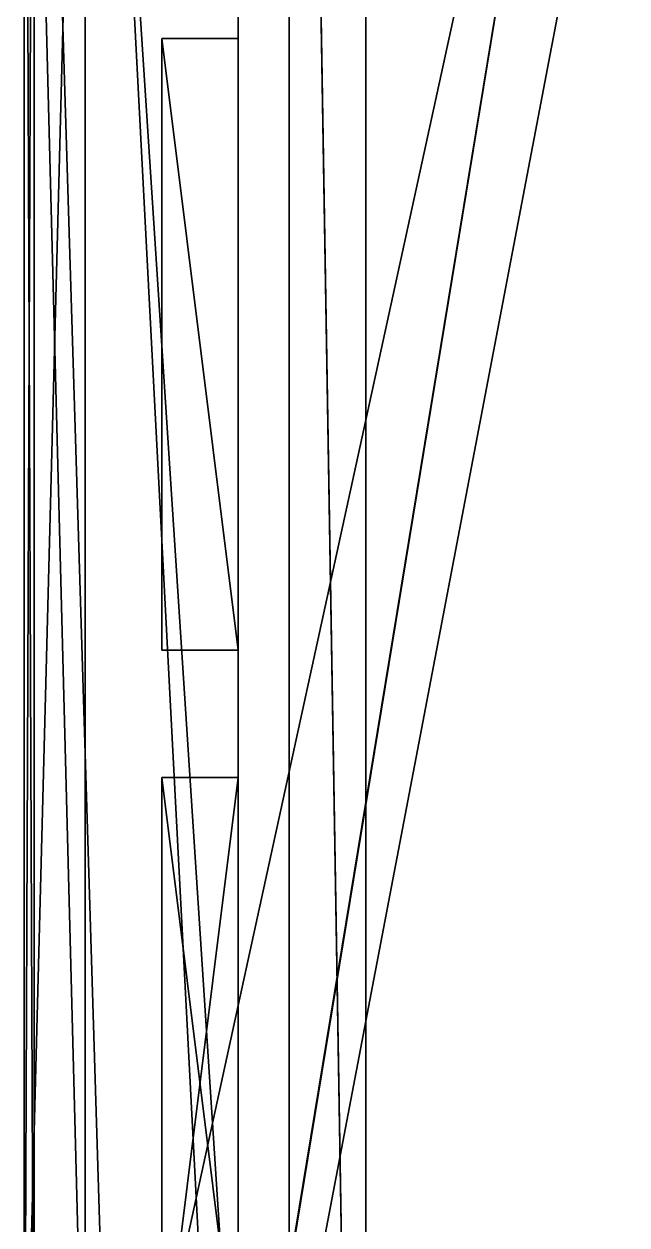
# Model space of a CAD drawing. Header units: millimetres. Extents: x -2 to 845, y -2 to 957.
# Drawn here: x -2 to 116.2, y 341.5 to 577.1 of the extents above; entities that cross this region are included whole.
import ezdxf

# ---------------------------------------------------------------- set-up
doc = ezdxf.new("R2010")
doc.units = ezdxf.units.MM
doc.header["$LTSCALE"] = 25.4

msp = doc.modelspace()

# ---------------------------------------------------------------- linework, layer by layer
for p, q in [((0, -2, -2), (0, 957, -2)), ((0, 955), (0, -2)), ((0, 955, 350), (0, 0, 350)), ((0, 955), (0, -2)), ((65, 50), (65, 905)), ((65, 50, 25), (65, 905, 25)), ((65, 50), (65, 905)), ((-2, 270, 285), (-2, 759, 285)), ((-2, 270, 85), (-2, 759, 85)), ((-2, 270, 285), (-2, 759, 285)), ((-2, 270, 85), (-2, 759, 85)), ((0, 270, 85), (0, 759, 85)), ((0, 270, 285), (0, 759, 285)), ((0, 270, 285), (0, 759, 285)), ((0, 270, 85), (0, 759, 85)), ((0, 270, 85), (0, 759, 85)), ((-2, 744.73, 99.27), (-2, 284.27, 99.27)), ((-2, 284.27, 270.73), (-2, 744.73, 270.73)), ((-2, 284.27, 270.73), (-2, 744.73, 270.73)), ((-2, 744.73, 99.27), (-2, 284.27, 99.27)), ((10, 744.73, 99.27), (10, 284.27, 99.27)), ((10, 284.27, 270.73), (10, 744.73, 270.73)), ((10, 744.73, 99.27), (10, 284.27, 99.27)), ((10, 284.27, 270.73), (10, 744.73, 270.73)), ((10, 744.73, 99.27), (10, 284.27, 99.27)), ((40, 744.73, 270.73), (40, 284.27, 270.73)), ((40, 574.27, 99.27), (40, 744.73, 99.27)), ((40, 574.27, 259.27), (25, 574.27, 259.27)), ((25, 454.27, 259.27), (25, 574.27, 259.27)), ((25, 454.27, 259.27), (25, 574.27, 259.27)), ((25, 574.27, 259.27), (25, 574.27, 139.27)), ((25, 574.27, 139.27), (25, 454.27, 139.27)), ((40, 574.27, 259.27), (25, 574.27, 259.27)), ((25, 574.27, 139.27), (40, 574.27, 139.27)), ((25, 574.27, 259.27), (25, 574.27, 139.27)), ((25, 574.27, 139.27), (40, 574.27, 139.27)), ((25, 574.27, 139.27), (25, 454.27, 139.27)), ((40, 514.27, 259.27), (40, 574.27, 259.27)), ((40, 574.27, 199.27), (40, 539.27, 199.27)), ((40, 531.95, 181.59), (40, 574.27, 139.27)), ((40, 574.27, 139.27), (40, 574.27, 199.27)), ((40, 309.27, 99.27), (40, 574.27, 99.27)), ((40, 574.27, 199.27), (40, 574.27, 259.27)), ((40, 574.27, 139.27), (40, 574.27, 199.27)), ((40, 514.27, 139.27), (40, 574.27, 139.27)), ((40, 531.95, 181.59), (40, 574.27, 139.27)), ((40, 514.27, 139.27), (40, 574.27, 139.27)), ((40, 574.27, 259.27), (40, 531.95, 216.95)), ((40, 514.27, 259.27), (40, 574.27, 259.27)), ((40, 574.27, 259.27), (40, 531.95, 216.95)), ((40, 574.27, 199.27), (40, 539.27, 199.27)), ((40, 574.27, 199.27), (40, 574.27, 259.27)), ((40, 454.27, 259.27), (40, 514.27, 259.27)), ((40, 454.27, 139.27), (40, 514.27, 139.27)), ((40, 514.27, 174.27), (40, 514.27, 139.27)), ((40, 514.27, 259.27), (40, 514.27, 224.27)), ((40, 514.27, 259.27), (40, 514.27, 224.27)), ((40, 454.27, 259.27), (40, 514.27, 259.27)), ((40, 514.27, 174.27), (40, 514.27, 139.27)), ((40, 454.27, 139.27), (40, 514.27, 139.27)), ((40, 496.59, 181.59), (40, 454.27, 139.27)), ((40, 454.27, 259.27), (40, 496.59, 216.95)), ((40, 496.59, 181.59), (40, 454.27, 139.27)), ((40, 454.27, 259.27), (40, 496.59, 216.95)), ((40, 489.27, 199.27), (40, 454.27, 199.27)), ((40, 489.27, 199.27), (40, 454.27, 199.27)), ((25, 454.27, 259.27), (40, 454.27, 259.27)), ((25, 454.27, 139.27), (25, 454.27, 259.27)), ((40, 454.27, 139.27), (25, 454.27, 139.27)), ((25, 454.27, 259.27), (40, 454.27, 259.27)), ((25, 454.27, 139.27), (25, 454.27, 259.27)), ((40, 454.27, 139.27), (25, 454.27, 139.27)), ((40, 454.27, 139.27), (40, 454.27, 199.27)), ((40, 454.27, 199.27), (40, 454.27, 259.27)), ((40, 454.27, 139.27), (40, 454.27, 199.27)), ((40, 454.27, 199.27), (40, 454.27, 259.27)), ((40, 429.27, 259.27), (25, 429.27, 259.27)), ((25, 309.27, 259.27), (25, 429.27, 259.27)), ((25, 309.27, 259.27), (25, 429.27, 259.27)), ((25, 429.27, 259.27), (25, 429.27, 139.27)), ((25, 429.27, 139.27), (25, 309.27, 139.27)), ((40, 429.27, 259.27), (25, 429.27, 259.27)), ((25, 429.27, 139.27), (40, 429.27, 139.27)), ((25, 429.27, 259.27), (25, 429.27, 139.27)), ((25, 429.27, 139.27), (40, 429.27, 139.27)), ((25, 429.27, 139.27), (25, 309.27, 139.27)), ((40, 369.27, 259.27), (40, 429.27, 259.27)), ((40, 429.27, 199.27), (40, 429.27, 259.27)), ((40, 429.27, 139.27), (40, 429.27, 199.27)), ((40, 369.27, 139.27), (40, 429.27, 139.27)), ((40, 386.95, 181.59), (40, 429.27, 139.27)), ((40, 369.27, 139.27), (40, 429.27, 139.27)), ((40, 394.27, 199.27), (40, 429.27, 199.27)), ((40, 386.95, 181.59), (40, 429.27, 139.27)), ((40, 429.27, 139.27), (40, 429.27, 199.27)), ((40, 429.27, 259.27), (40, 386.95, 216.95)), ((40, 369.27, 259.27), (40, 429.27, 259.27)), ((40, 429.27, 259.27), (40, 386.95, 216.95)), ((40, 394.27, 199.27), (40, 429.27, 199.27)), ((40, 429.27, 199.27), (40, 429.27, 259.27)), ((40, 309.27, 259.27), (40, 369.27, 259.27)), ((40, 309.27, 139.27), (40, 369.27, 139.27)), ((40, 369.27, 174.27), (40, 369.27, 139.27)), ((40, 369.27, 174.27), (40, 369.27, 139.27)), ((40, 309.27, 139.27), (40, 369.27, 139.27)), ((40, 369.27, 259.27), (40, 369.27, 224.27)), ((40, 309.27, 259.27), (40, 369.27, 259.27)), ((40, 369.27, 259.27), (40, 369.27, 224.27)), ((40, 351.59, 181.59), (40, 309.27, 139.27)), ((40, 309.27, 259.27), (40, 351.59, 216.95)), ((40, 309.27, 259.27), (40, 351.59, 216.95)), ((40, 351.59, 181.59), (40, 309.27, 139.27)), ((40, 309.27, 199.27), (40, 344.27, 199.27)), ((40, 309.27, 199.27), (40, 344.27, 199.27))]:
    msp.add_line(p, q)
at = {"extrusion": (-1, 0, 2.81685e-16)}
msp.add_arc((-514.27, 199.27, -40), 25, 180, 225, dxfattribs=at)
msp.add_arc((-514.27, 199.27, -40), 25, 180, 225, dxfattribs=at)
at = {"extrusion": (-1, 3.73574e-17, 2.81685e-16)}
msp.add_arc((-514.27, 199.27, -40), 25, 135, 180, dxfattribs=at)
msp.add_arc((-514.27, 199.27, -40), 25, 135, 180, dxfattribs=at)
at = {"extrusion": (-1, -1.86787e-17, 3.00364e-16)}
msp.add_arc((-514.27, 199.27, -40), 25, 225, 270, dxfattribs=at)
msp.add_arc((-514.27, 199.27, -40), 25, 225, 270, dxfattribs=at)
at = {"extrusion": (-1, -1.87306e-17, 2.25597e-16)}
msp.add_arc((-514.27, 199.27, -40), 25, 90, 135, dxfattribs=at)
msp.add_arc((-514.27, 199.27, -40), 25, 90, 135, dxfattribs=at)
at = {"extrusion": (-1, -1.87306e-17, 3.00312e-16)}
msp.add_arc((-514.27, 199.27, -40), 25, 45, 90, dxfattribs=at)
msp.add_arc((-514.27, 199.27, -40), 25, 45, 90, dxfattribs=at)
msp.add_arc((-514.27, 199.27, -40), 25, 45, 90, dxfattribs=at)
at = {"extrusion": (-1, -1.85231e-17, 2.25597e-16)}
msp.add_arc((-514.27, 199.27, -40), 25, 270, 315, dxfattribs=at)
msp.add_arc((-514.27, 199.27, -40), 25, 270, 315, dxfattribs=at)
at = {"extrusion": (-1, 3.74612e-17, 2.81582e-16)}
msp.add_arc((-514.27, 199.27, -40), 25, 315, 0, dxfattribs=at)
msp.add_arc((-514.27, 199.27, -40), 25, 315, 0, dxfattribs=at)
at = {"extrusion": (-1, 0, 2.81582e-16)}
msp.add_arc((-514.27, 199.27, -40), 25, 0, 45, dxfattribs=at)
msp.add_arc((-514.27, 199.27, -40), 25, 0, 45, dxfattribs=at)
at = {"extrusion": (-1, 0, -2.7581e-16)}
msp.add_arc((-369.27, 199.27, -40), 25, 180, 225, dxfattribs=at)
msp.add_arc((-369.27, 199.27, -40), 25, 180, 225, dxfattribs=at)
at = {"extrusion": (-1, -4.32324e-17, -2.7581e-16)}
msp.add_arc((-369.27, 199.27, -40), 25, 135, 180, dxfattribs=at)
msp.add_arc((-369.27, 199.27, -40), 25, 135, 180, dxfattribs=at)
at = {"extrusion": (-1, 2.16162e-17, -2.97427e-16)}
msp.add_arc((-369.27, 199.27, -40), 25, 225, 270, dxfattribs=at)
msp.add_arc((-369.27, 199.27, -40), 25, 225, 270, dxfattribs=at)
msp.add_arc((-369.27, 199.27, -40), 25, 225, 270, dxfattribs=at)
at = {"extrusion": (-1, 6.98074e-18, -2.25597e-16)}
msp.add_arc((-369.27, 199.27, -40), 25, 90, 135, dxfattribs=at)
msp.add_arc((-369.27, 199.27, -40), 25, 90, 135, dxfattribs=at)
at = {"extrusion": (-1, 6.55225e-17, -2.25597e-16)}
msp.add_arc((-369.27, 199.27, -40), 25, 270, 315, dxfattribs=at)
msp.add_arc((-369.27, 199.27, -40), 25, 270, 315, dxfattribs=at)
at = {"extrusion": (-1, 6.98074e-18, -3.12062e-16)}
msp.add_arc((-369.27, 199.27, -40), 25, 45, 90, dxfattribs=at)
msp.add_arc((-369.27, 199.27, -40), 25, 45, 90, dxfattribs=at)
at = {"extrusion": (-1, 0, -3.05081e-16)}
msp.add_arc((-369.27, 199.27, -40), 25, 0, 45, dxfattribs=at)
msp.add_arc((-369.27, 199.27, -40), 25, 0, 45, dxfattribs=at)
at = {"extrusion": (-1, -1.39615e-17, -3.05081e-16)}
msp.add_arc((-369.27, 199.27, -40), 25, 315, 0, dxfattribs=at)
msp.add_arc((-369.27, 199.27, -40), 25, 315, 0, dxfattribs=at)

# ---------------------------------------------------------------- meshes
mesh = msp.add_polyface()
corners = [(0, 955, 350), (0, 120, 285), (0, 0, 350), (0, 270, 285), (0, 759, 285), (0, 760, 285), (0, 760, 85), (0, 955), (0, 957), (0, 957, 350), (0, -2), (0, -2, 350), (0, 120, 85), (0, 270, 85), (0, 759, 85)]
mesh.append_faces([[corners[k] for k in face] for face in [(8, 0, 9), (2, 10, 11)]], dxfattribs={"vtx0": -1})
mesh.append_faces([[corners[k] for k in face] for face in [(0, 1, 2), (1, 0, 3), (3, 0, 4), (4, 0, 5), (5, 0, 6), (7, 0, 8), (10, 12, 7), (12, 2, 1)]], dxfattribs={"vtx0": -1, "vtx1": -1})
mesh.append_faces([[corners[k] for k in face] for face in [(6, 0, 7), (10, 2, 12)]], dxfattribs={"vtx0": -1, "vtx1": -1, "vtx2": -1})
mesh.append_faces([[corners[k] for k in face] for face in [(7, 12, 13), (7, 13, 14), (7, 14, 6)]], dxfattribs={"vtx0": -1, "vtx2": -1})
mesh = msp.add_polyface()
corners = [(50, -2), (0, 955), (0, -2), (50, 955), (65, 50), (100, -2), (50, 957), (100, 50), (100, 35), (65, 905), (100, 957), (100, 905), (100, 920)]
mesh.append_faces([[corners[k] for k in face] for face in [(0, 1, 2), (7, 5, 8), (10, 11, 12)]], dxfattribs={"vtx0": -1})
mesh.append_faces([[corners[k] for k in face] for face in [(1, 0, 3), (3, 4, 6), (4, 5, 7), (6, 9, 10), (9, 6, 4)]], dxfattribs={"vtx0": -1, "vtx1": -1})
mesh.append_faces([[corners[k] for k in face] for face in [(3, 0, 4)]], dxfattribs={"vtx0": -1, "vtx1": -1, "vtx2": -1})
mesh.append_faces([[corners[k] for k in face] for face in [(4, 0, 5), (10, 9, 11)]], dxfattribs={"vtx0": -1, "vtx2": -1})
mesh = msp.add_polyface()
corners = [(0, -2, -2), (545, 50, -2), (0, 957, -2), (670, -2, -2), (590, 50, -2), (670, 50, -2), (670, 0, -2), (670, 955, -2), (845, 957, -2), (545, 905, -2), (590, 905, -2), (670, 905, -2), (845, 955, -2)]
mesh.append_faces([[corners[k] for k in face] for face in [(5, 3, 6), (7, 10, 11), (8, 7, 12)]], dxfattribs={"vtx0": -1})
mesh.append_faces([[corners[k] for k in face] for face in [(0, 1, 2), (1, 3, 4), (4, 3, 5), (2, 7, 8), (9, 2, 1)]], dxfattribs={"vtx0": -1, "vtx1": -1})
mesh.append_faces([[corners[k] for k in face] for face in [(7, 2, 9)]], dxfattribs={"vtx0": -1, "vtx1": -1, "vtx2": -1})
mesh.append_faces([[corners[k] for k in face] for face in [(1, 0, 3), (7, 9, 10)]], dxfattribs={"vtx0": -1, "vtx2": -1})
mesh = msp.add_polyface()
corners = [(590, -2, 25), (130, 35, 25), (130, -2, 25), (505, 50, 25), (545, 50, 25), (505, 905, 25), (590, 50, 25), (100, 920, 25), (100, 905, 25), (130, 920, 25), (130, 955, 25), (590, 955, 25), (545, 905, 25), (590, 905, 25), (100, 50, 25), (100, 35, 25)]
mesh.append_faces([[corners[k] for k in face] for face in [(0, 1, 2), (4, 0, 6), (5, 7, 8), (11, 12, 13), (1, 14, 15)]], dxfattribs={"vtx0": -1})
mesh.append_faces([[corners[k] for k in face] for face in [(3, 4, 5), (7, 5, 9), (9, 5, 10), (10, 5, 11), (12, 5, 4), (14, 1, 3)]], dxfattribs={"vtx0": -1, "vtx1": -1})
mesh.append_faces([[corners[k] for k in face] for face in [(1, 0, 3), (3, 0, 4), (11, 5, 12)]], dxfattribs={"vtx0": -1, "vtx1": -1, "vtx2": -1})
mesh = msp.add_polyface()
corners = [(65, 905), (65, 50, 25), (65, 50), (65, 905, 25)]
mesh.append_faces([[corners[k] for k in face] for face in [(0, 1, 2), (1, 0, 3)]], dxfattribs={"vtx0": -1})
mesh = msp.add_polyface()
corners = [(-2, 270, 285), (-2, 284.27, 270.73), (-2, 270, 85), (-2, 759, 285), (-2, 744.73, 270.73), (-2, 744.73, 99.27), (-2, 284.27, 99.27), (-2, 759, 85)]
mesh.append_faces([[corners[k] for k in face] for face in [(0, 1, 2), (1, 3, 4), (4, 3, 5), (2, 6, 7), (6, 2, 1), (7, 5, 3)]], dxfattribs={"vtx0": -1, "vtx1": -1})
mesh.append_faces([[corners[k] for k in face] for face in [(1, 0, 3), (7, 6, 5)]], dxfattribs={"vtx0": -1, "vtx2": -1})
mesh = msp.add_polyface()
corners = [(0, 270, 285), (-2, 759, 285), (-2, 270, 285), (0, 759, 285)]
mesh.append_faces([[corners[k] for k in face] for face in [(0, 1, 2), (1, 0, 3)]], dxfattribs={"vtx0": -1})
mesh = msp.add_polyface()
corners = [(0, 759, 85), (-2, 270, 85), (-2, 759, 85), (0, 270, 85)]
mesh.append_faces([[corners[k] for k in face] for face in [(0, 1, 2), (1, 0, 3)]], dxfattribs={"vtx0": -1})
mesh = msp.add_polyface()
corners = [(0, 760, 85), (0, 270, 85), (0, 759, 85), (15, 270, 85), (115, 729, 85), (155, 760, 85), (15, 120, 85), (15, 119, 85), (155, 729, 85), (115, 644, 85), (155, 119, 85), (155, 644, 85), (155, 120, 85)]
mesh.append_faces([[corners[k] for k in face] for face in [(0, 1, 2), (4, 5, 8), (10, 11, 12)]], dxfattribs={"vtx0": -1})
mesh.append_faces([[corners[k] for k in face] for face in [(1, 0, 3), (3, 4, 6), (6, 4, 7), (7, 9, 10), (9, 7, 4)]], dxfattribs={"vtx0": -1, "vtx1": -1})
mesh.append_faces([[corners[k] for k in face] for face in [(3, 0, 4)]], dxfattribs={"vtx0": -1, "vtx1": -1, "vtx2": -1})
mesh.append_faces([[corners[k] for k in face] for face in [(4, 0, 5), (10, 9, 11)]], dxfattribs={"vtx0": -1, "vtx2": -1})
mesh = msp.add_polyface()
corners = [(10, 284.27, 99.27), (-2, 744.73, 99.27), (-2, 284.27, 99.27), (10, 744.73, 99.27)]
mesh.append_faces([[corners[k] for k in face] for face in [(0, 1, 2), (1, 0, 3)]], dxfattribs={"vtx0": -1})
mesh = msp.add_polyface()
corners = [(10, 744.73, 270.73), (-2, 284.27, 270.73), (-2, 744.73, 270.73), (10, 284.27, 270.73)]
mesh.append_faces([[corners[k] for k in face] for face in [(0, 1, 2), (1, 0, 3)]], dxfattribs={"vtx0": -1})
mesh = msp.add_polyface()
corners = [(10, 744.73, 270.73), (10, 284.27, 99.27), (10, 284.27, 270.73), (10, 744.73, 99.27)]
mesh.append_faces([[corners[k] for k in face] for face in [(0, 1, 2), (1, 0, 3)]], dxfattribs={"vtx0": -1})
mesh = msp.add_polyface()
corners = [(40, 284.27, 99.27), (10, 744.73, 99.27), (10, 284.27, 99.27), (40, 744.73, 99.27), (40, 309.27, 99.27), (40, 574.27, 99.27)]
mesh.append_faces([[corners[k] for k in face] for face in [(0, 1, 2), (3, 4, 5)]], dxfattribs={"vtx0": -1})
mesh.append_faces([[corners[k] for k in face] for face in [(1, 0, 3)]], dxfattribs={"vtx0": -1, "vtx1": -1})
mesh.append_faces([[corners[k] for k in face] for face in [(3, 0, 4)]], dxfattribs={"vtx0": -1, "vtx2": -1})
mesh = msp.add_polyface()
corners = [(40, 454.27, 259.27), (25, 574.27, 259.27), (25, 454.27, 259.27), (40, 574.27, 259.27), (40, 514.27, 259.27)]
mesh.append_faces([[corners[k] for k in face] for face in [(0, 1, 2), (3, 0, 4)]], dxfattribs={"vtx0": -1})
mesh.append_faces([[corners[k] for k in face] for face in [(1, 0, 3)]], dxfattribs={"vtx0": -1, "vtx1": -1})
mesh = msp.add_polyface()
corners = [(25, 574.27, 259.27), (25, 454.27, 139.27), (25, 454.27, 259.27), (25, 574.27, 139.27)]
mesh.append_faces([[corners[k] for k in face] for face in [(0, 1, 2), (1, 0, 3)]], dxfattribs={"vtx0": -1})
mesh = msp.add_polyface()
corners = [(25, 574.27, 259.27), (40, 574.27, 139.27), (25, 574.27, 139.27), (40, 574.27, 199.27), (40, 574.27, 259.27)]
mesh.append_faces([[corners[k] for k in face] for face in [(0, 1, 2), (3, 0, 4)]], dxfattribs={"vtx0": -1})
mesh.append_faces([[corners[k] for k in face] for face in [(1, 0, 3)]], dxfattribs={"vtx0": -1, "vtx1": -1})
mesh = msp.add_polyface()
corners = [(25, 574.27, 139.27), (40, 454.27, 139.27), (25, 454.27, 139.27), (40, 574.27, 139.27), (40, 514.27, 139.27)]
mesh.append_faces([[corners[k] for k in face] for face in [(0, 1, 2), (1, 3, 4)]], dxfattribs={"vtx0": -1})
mesh.append_faces([[corners[k] for k in face] for face in [(1, 0, 3)]], dxfattribs={"vtx0": -1, "vtx2": -1})
mesh = msp.add_polyface()
corners = [(40, 574.27, 139.27), (40, 535.92, 186.77), (40, 531.95, 181.59), (40, 538.42, 192.8), (40, 539.27, 199.27), (40, 574.27, 199.27)]
mesh.append_faces([[corners[k] for k in face] for face in [(0, 1, 2), (4, 0, 5)]], dxfattribs={"vtx0": -1})
mesh.append_faces([[corners[k] for k in face] for face in [(1, 0, 3), (3, 0, 4)]], dxfattribs={"vtx0": -1, "vtx1": -1})
mesh = msp.add_polyface()
corners = [(40, 574.27, 139.27), (40, 514.27, 174.27), (40, 514.27, 139.27), (40, 520.74, 175.12), (40, 526.77, 177.62), (40, 531.95, 181.59)]
mesh.append_faces([[corners[k] for k in face] for face in [(0, 1, 2), (4, 0, 5)]], dxfattribs={"vtx0": -1})
mesh.append_faces([[corners[k] for k in face] for face in [(1, 0, 3), (3, 0, 4)]], dxfattribs={"vtx0": -1, "vtx1": -1})
mesh = msp.add_polyface()
corners = [(40, 520.74, 223.42), (40, 514.27, 259.27), (40, 514.27, 224.27), (40, 574.27, 259.27), (40, 526.77, 220.92), (40, 531.95, 216.95)]
mesh.append_faces([[corners[k] for k in face] for face in [(0, 1, 2), (3, 4, 5)]], dxfattribs={"vtx0": -1})
mesh.append_faces([[corners[k] for k in face] for face in [(1, 0, 3)]], dxfattribs={"vtx0": -1, "vtx1": -1})
mesh.append_faces([[corners[k] for k in face] for face in [(3, 0, 4)]], dxfattribs={"vtx0": -1, "vtx2": -1})
mesh = msp.add_polyface()
corners = [(40, 535.92, 211.77), (40, 574.27, 259.27), (40, 531.95, 216.95), (40, 538.42, 205.74), (40, 539.27, 199.27), (40, 574.27, 199.27)]
mesh.append_faces([[corners[k] for k in face] for face in [(0, 1, 2), (1, 4, 5)]], dxfattribs={"vtx0": -1})
mesh.append_faces([[corners[k] for k in face] for face in [(1, 0, 3), (1, 3, 4)]], dxfattribs={"vtx0": -1, "vtx2": -1})
mesh = msp.add_polyface()
corners = [(40, 490.12, 192.8), (40, 490.12, 205.74), (40, 489.27, 199.27), (40, 492.62, 186.77), (40, 492.62, 211.77), (40, 496.59, 181.59), (40, 496.59, 216.95), (40, 501.77, 177.62), (40, 501.77, 220.92), (40, 507.8, 223.42), (40, 507.8, 175.12), (40, 514.27, 174.27), (40, 514.27, 224.27), (40, 520.74, 175.12), (40, 520.74, 223.42), (40, 526.77, 177.62), (40, 526.77, 220.92), (40, 531.95, 216.95), (40, 531.95, 181.59), (40, 535.92, 186.77), (40, 535.92, 211.77), (40, 538.42, 192.8), (40, 538.42, 205.74), (40, 539.27, 199.27)]
mesh.append_faces([[corners[k] for k in face] for face in [(0, 1, 2), (22, 21, 23)]], dxfattribs={"vtx0": -1})
mesh.append_faces([[corners[k] for k in face] for face in [(1, 3, 4), (4, 5, 6), (6, 7, 8), (8, 7, 9), (9, 11, 12), (12, 13, 14), (14, 15, 16), (16, 15, 17), (17, 19, 20), (20, 21, 22)]], dxfattribs={"vtx0": -1, "vtx1": -1})
mesh.append_faces([[corners[k] for k in face] for face in [(1, 0, 3), (4, 3, 5), (6, 5, 7), (9, 7, 10), (9, 10, 11), (12, 11, 13), (14, 13, 15), (17, 15, 18), (17, 18, 19), (20, 19, 21)]], dxfattribs={"vtx0": -1, "vtx2": -1})
mesh = msp.add_polyface()
corners = [(40, 496.59, 216.95), (40, 514.27, 259.27), (40, 454.27, 259.27), (40, 501.77, 220.92), (40, 507.8, 223.42), (40, 514.27, 224.27)]
mesh.append_faces([[corners[k] for k in face] for face in [(0, 1, 2), (1, 4, 5)]], dxfattribs={"vtx0": -1})
mesh.append_faces([[corners[k] for k in face] for face in [(1, 0, 3), (1, 3, 4)]], dxfattribs={"vtx0": -1, "vtx2": -1})
mesh = msp.add_polyface()
corners = [(40, 514.27, 139.27), (40, 496.59, 181.59), (40, 454.27, 139.27), (40, 501.77, 177.62), (40, 507.8, 175.12), (40, 514.27, 174.27)]
mesh.append_faces([[corners[k] for k in face] for face in [(0, 1, 2), (4, 0, 5)]], dxfattribs={"vtx0": -1})
mesh.append_faces([[corners[k] for k in face] for face in [(1, 0, 3), (3, 0, 4)]], dxfattribs={"vtx0": -1, "vtx1": -1})
mesh = msp.add_polyface()
corners = [(40, 496.59, 181.59), (40, 454.27, 199.27), (40, 454.27, 139.27), (40, 492.62, 186.77), (40, 490.12, 192.8), (40, 489.27, 199.27)]
mesh.append_faces([[corners[k] for k in face] for face in [(0, 1, 2), (1, 4, 5)]], dxfattribs={"vtx0": -1})
mesh.append_faces([[corners[k] for k in face] for face in [(1, 0, 3), (1, 3, 4)]], dxfattribs={"vtx0": -1, "vtx2": -1})
mesh = msp.add_polyface()
corners = [(40, 489.27, 199.27), (40, 454.27, 259.27), (40, 454.27, 199.27), (40, 490.12, 205.74), (40, 492.62, 211.77), (40, 496.59, 216.95)]
mesh.append_faces([[corners[k] for k in face] for face in [(0, 1, 2), (1, 4, 5)]], dxfattribs={"vtx0": -1})
mesh.append_faces([[corners[k] for k in face] for face in [(1, 0, 3), (1, 3, 4)]], dxfattribs={"vtx0": -1, "vtx2": -1})
mesh = msp.add_polyface()
corners = [(40, 454.27, 199.27), (25, 454.27, 139.27), (40, 454.27, 139.27), (25, 454.27, 259.27), (40, 454.27, 259.27)]
mesh.append_faces([[corners[k] for k in face] for face in [(0, 1, 2), (3, 0, 4)]], dxfattribs={"vtx0": -1})
mesh.append_faces([[corners[k] for k in face] for face in [(1, 0, 3)]], dxfattribs={"vtx0": -1, "vtx1": -1})
mesh = msp.add_polyface()
corners = [(40, 309.27, 259.27), (25, 429.27, 259.27), (25, 309.27, 259.27), (40, 429.27, 259.27), (40, 369.27, 259.27)]
mesh.append_faces([[corners[k] for k in face] for face in [(0, 1, 2), (3, 0, 4)]], dxfattribs={"vtx0": -1})
mesh.append_faces([[corners[k] for k in face] for face in [(1, 0, 3)]], dxfattribs={"vtx0": -1, "vtx1": -1})
mesh = msp.add_polyface()
corners = [(25, 429.27, 259.27), (25, 309.27, 139.27), (25, 309.27, 259.27), (25, 429.27, 139.27)]
mesh.append_faces([[corners[k] for k in face] for face in [(0, 1, 2), (1, 0, 3)]], dxfattribs={"vtx0": -1})
mesh = msp.add_polyface()
corners = [(25, 429.27, 259.27), (40, 429.27, 139.27), (25, 429.27, 139.27), (40, 429.27, 199.27), (40, 429.27, 259.27)]
mesh.append_faces([[corners[k] for k in face] for face in [(0, 1, 2), (3, 0, 4)]], dxfattribs={"vtx0": -1})
mesh.append_faces([[corners[k] for k in face] for face in [(1, 0, 3)]], dxfattribs={"vtx0": -1, "vtx1": -1})
mesh = msp.add_polyface()
corners = [(40, 429.27, 139.27), (25, 309.27, 139.27), (25, 429.27, 139.27), (40, 309.27, 139.27), (40, 369.27, 139.27)]
mesh.append_faces([[corners[k] for k in face] for face in [(0, 1, 2), (3, 0, 4)]], dxfattribs={"vtx0": -1})
mesh.append_faces([[corners[k] for k in face] for face in [(1, 0, 3)]], dxfattribs={"vtx0": -1, "vtx1": -1})
mesh = msp.add_polyface()
corners = [(40, 429.27, 139.27), (40, 369.27, 174.27), (40, 369.27, 139.27), (40, 375.74, 175.12), (40, 381.77, 177.62), (40, 386.95, 181.59)]
mesh.append_faces([[corners[k] for k in face] for face in [(0, 1, 2), (4, 0, 5)]], dxfattribs={"vtx0": -1})
mesh.append_faces([[corners[k] for k in face] for face in [(1, 0, 3), (3, 0, 4)]], dxfattribs={"vtx0": -1, "vtx1": -1})
mesh = msp.add_polyface()
corners = [(40, 429.27, 139.27), (40, 390.92, 186.77), (40, 386.95, 181.59), (40, 393.42, 192.8), (40, 394.27, 199.27), (40, 429.27, 199.27)]
mesh.append_faces([[corners[k] for k in face] for face in [(0, 1, 2), (4, 0, 5)]], dxfattribs={"vtx0": -1})
mesh.append_faces([[corners[k] for k in face] for face in [(1, 0, 3), (3, 0, 4)]], dxfattribs={"vtx0": -1, "vtx1": -1})
mesh = msp.add_polyface()
corners = [(40, 375.74, 223.42), (40, 369.27, 259.27), (40, 369.27, 224.27), (40, 429.27, 259.27), (40, 381.77, 220.92), (40, 386.95, 216.95)]
mesh.append_faces([[corners[k] for k in face] for face in [(0, 1, 2), (3, 4, 5)]], dxfattribs={"vtx0": -1})
mesh.append_faces([[corners[k] for k in face] for face in [(1, 0, 3)]], dxfattribs={"vtx0": -1, "vtx1": -1})
mesh.append_faces([[corners[k] for k in face] for face in [(3, 0, 4)]], dxfattribs={"vtx0": -1, "vtx2": -1})
mesh = msp.add_polyface()
corners = [(40, 390.92, 211.77), (40, 429.27, 259.27), (40, 386.95, 216.95), (40, 393.42, 205.74), (40, 394.27, 199.27), (40, 429.27, 199.27)]
mesh.append_faces([[corners[k] for k in face] for face in [(0, 1, 2), (1, 4, 5)]], dxfattribs={"vtx0": -1})
mesh.append_faces([[corners[k] for k in face] for face in [(1, 0, 3), (1, 3, 4)]], dxfattribs={"vtx0": -1, "vtx2": -1})
mesh = msp.add_polyface()
corners = [(40, 345.12, 192.8), (40, 345.12, 205.74), (40, 344.27, 199.27), (40, 347.62, 186.77), (40, 347.62, 211.77), (40, 351.59, 181.59), (40, 351.59, 216.95), (40, 356.77, 177.62), (40, 356.77, 220.92), (40, 362.8, 175.12), (40, 362.8, 223.42), (40, 369.27, 174.27), (40, 369.27, 224.27), (40, 375.74, 175.12), (40, 375.74, 223.42), (40, 381.77, 220.92), (40, 381.77, 177.62), (40, 386.95, 181.59), (40, 386.95, 216.95), (40, 390.92, 186.77), (40, 390.92, 211.77), (40, 393.42, 192.8), (40, 393.42, 205.74), (40, 394.27, 199.27)]
mesh.append_faces([[corners[k] for k in face] for face in [(0, 1, 2), (22, 21, 23)]], dxfattribs={"vtx0": -1})
mesh.append_faces([[corners[k] for k in face] for face in [(1, 3, 4), (4, 5, 6), (6, 7, 8), (8, 9, 10), (10, 11, 12), (12, 13, 14), (14, 13, 15), (15, 17, 18), (18, 19, 20), (20, 21, 22)]], dxfattribs={"vtx0": -1, "vtx1": -1})
mesh.append_faces([[corners[k] for k in face] for face in [(1, 0, 3), (4, 3, 5), (6, 5, 7), (8, 7, 9), (10, 9, 11), (12, 11, 13), (15, 13, 16), (15, 16, 17), (18, 17, 19), (20, 19, 21)]], dxfattribs={"vtx0": -1, "vtx2": -1})
mesh = msp.add_polyface()
corners = [(40, 369.27, 139.27), (40, 351.59, 181.59), (40, 309.27, 139.27), (40, 356.77, 177.62), (40, 362.8, 175.12), (40, 369.27, 174.27)]
mesh.append_faces([[corners[k] for k in face] for face in [(0, 1, 2), (4, 0, 5)]], dxfattribs={"vtx0": -1})
mesh.append_faces([[corners[k] for k in face] for face in [(1, 0, 3), (3, 0, 4)]], dxfattribs={"vtx0": -1, "vtx1": -1})
mesh = msp.add_polyface()
corners = [(40, 351.59, 216.95), (40, 369.27, 259.27), (40, 309.27, 259.27), (40, 356.77, 220.92), (40, 362.8, 223.42), (40, 369.27, 224.27)]
mesh.append_faces([[corners[k] for k in face] for face in [(0, 1, 2), (1, 4, 5)]], dxfattribs={"vtx0": -1})
mesh.append_faces([[corners[k] for k in face] for face in [(1, 0, 3), (1, 3, 4)]], dxfattribs={"vtx0": -1, "vtx2": -1})
mesh = msp.add_polyface()
corners = [(40, 344.27, 199.27), (40, 309.27, 259.27), (40, 309.27, 199.27), (40, 345.12, 205.74), (40, 347.62, 211.77), (40, 351.59, 216.95)]
mesh.append_faces([[corners[k] for k in face] for face in [(0, 1, 2), (1, 4, 5)]], dxfattribs={"vtx0": -1})
mesh.append_faces([[corners[k] for k in face] for face in [(1, 0, 3), (1, 3, 4)]], dxfattribs={"vtx0": -1, "vtx2": -1})
mesh = msp.add_polyface()
corners = [(40, 351.59, 181.59), (40, 309.27, 199.27), (40, 309.27, 139.27), (40, 347.62, 186.77), (40, 345.12, 192.8), (40, 344.27, 199.27)]
mesh.append_faces([[corners[k] for k in face] for face in [(0, 1, 2), (1, 4, 5)]], dxfattribs={"vtx0": -1})
mesh.append_faces([[corners[k] for k in face] for face in [(1, 0, 3), (1, 3, 4)]], dxfattribs={"vtx0": -1, "vtx2": -1})

doc.saveas('drawing.dxf')
